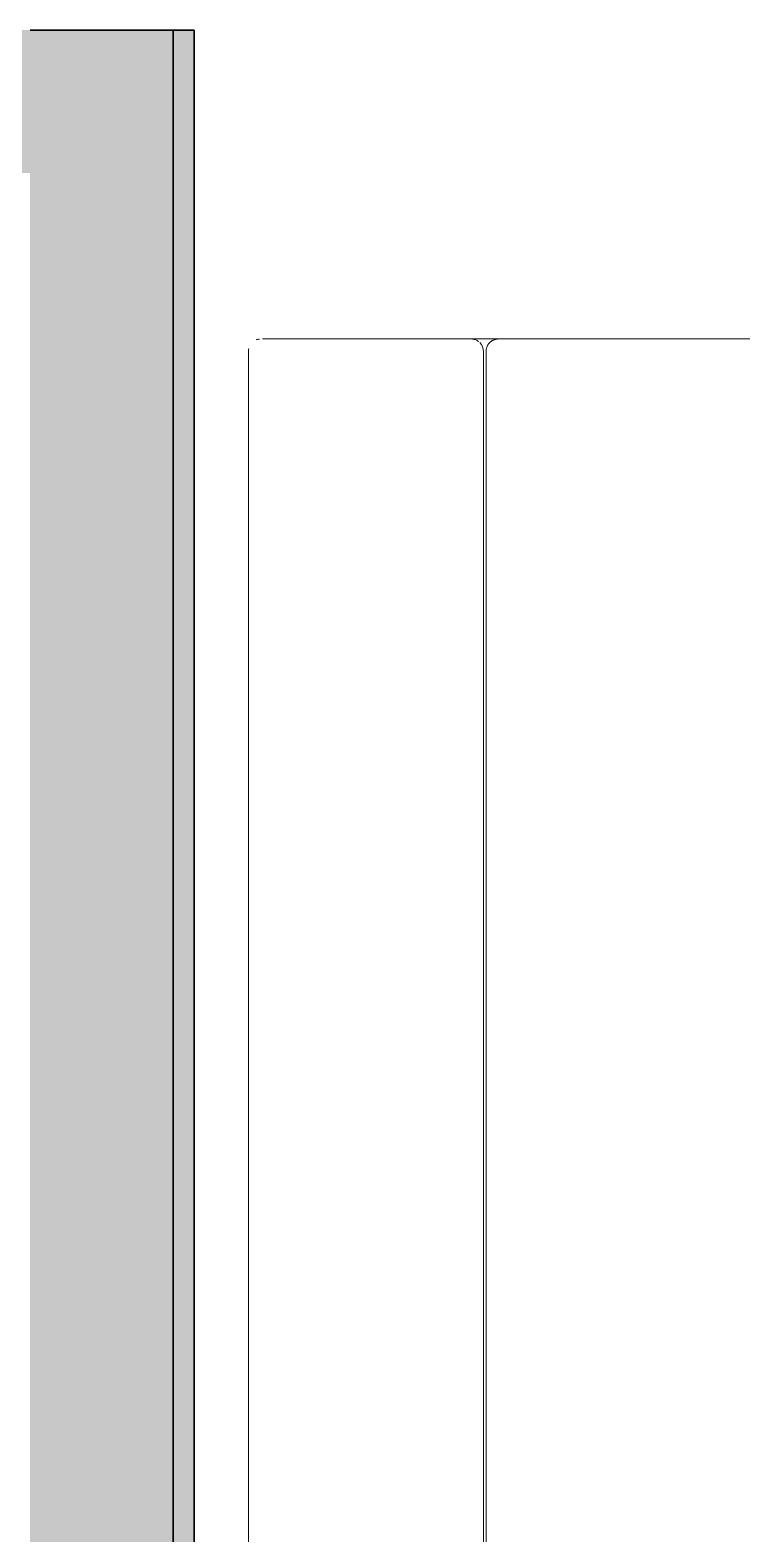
# Model space of a CAD drawing. Header units: millimetres. Extents: x 155927 to 295199, y -4084 to 97293.
# Drawn here: x 225449 to 225956, y 12535 to 13608 of the extents above; entities that cross this region are included whole.
import ezdxf

# ---------------------------------------------------------------- set-up
doc = ezdxf.new("R2010")
doc.units = ezdxf.units.MM
doc.header["$MEASUREMENT"] = 0
for name, color, linetype, lineweight in [('A-WALL-PATT', 7, 'CONTINUOUS', 9), ('I-FURN', 8, 'CONTINUOUS', 9), ('I-WALL', 7, 'CONTINUOUS', 9)]:
    doc.layers.add(name, color=color, linetype=linetype, lineweight=lineweight)

msp = doc.modelspace()

# ---------------------------------------------------------------- hatches: boundary and pattern name
at = {"layer": 'A-WALL-PATT'}
h = msp.add_hatch(color=256, dxfattribs=at)
h.paths.add_polyline_path([(224975.1, 13505.6), (225448.8, 13505.6), (225448.8, 13607.6), (223954.3, 13607.6), (223954.3, 13505.6)], flags=0)
h.paths.add_polyline_path([(221278.3, 13505.6), (222944.3, 13505.6), (222944.3, 13607.6), (221278.3, 13607.6)], flags=0)
h.paths.add_polyline_path([(220268.3, 13505.6), (220268.3, 13607.6), (220150.8, 13607.6), (220150.8, 13505.6), (220172.3, 13505.6)], flags=0)
for points in [[(225448.8, 9850.1), (225550.8, 9850.1), (225550.8, 13607.6), (225448.8, 13607.6), (225448.8, 10561.6)], [(225550.8, 9369.6), (225565.8, 9369.6), (225565.8, 13607.6), (225550.8, 13607.6), (225550.8, 9692.7)]]:
    msp.add_hatch(color=256, dxfattribs=at).paths.add_polyline_path(points, flags=0)

# ---------------------------------------------------------------- linework, layer by layer
at = {"layer": 'I-FURN'}
for p, q in [((225610.2, 13386.8), (225610.5, 13386.9)), ((225610.5, 13386.9), (225610.9, 13387)), ((225610.9, 13387), (225611.2, 13387.1)), ((225611.2, 13387.1), (225611.6, 13387.2)), ((225611.6, 13387.2), (225611.9, 13387.3)), ((225611.9, 13387.3), (225612.3, 13387.3)), ((225614.4, 13387.4), (225894.4, 13387.4)), ((225661.5, 13387.4), (225614.4, 13387.4)), ((225783.7, 13387.4), (225763.1, 13387.4)), ((225774.1, 13380.5), (225774.2, 13380.9)), ((225774.2, 13380.9), (225774.3, 13381.2)), ((225774.3, 13381.2), (225774.4, 13381.6)), ((225774.4, 13381.6), (225774.6, 13381.9)), ((225774.6, 13381.9), (225774.7, 13382.2)), ((225774.7, 13382.2), (225774.9, 13382.6)), ((225774.9, 13382.6), (225775, 13382.9)), ((225775, 13382.9), (225775.2, 13383.2)), ((225775.2, 13383.2), (225775.4, 13383.5)), ((225775.4, 13383.5), (225775.6, 13383.8)), ((225775.6, 13383.8), (225775.9, 13384.1)), ((225775.9, 13384.1), (225776.1, 13384.3)), ((225776.1, 13384.3), (225776.3, 13384.6)), ((225776.3, 13384.6), (225776.6, 13384.9)), ((225776.6, 13384.9), (225776.8, 13385.1)), ((225776.8, 13385.1), (225777.1, 13385.3)), ((225777.1, 13385.3), (225777.4, 13385.6)), ((225777.4, 13385.6), (225777.7, 13385.8)), ((225777.7, 13385.8), (225778, 13386)), ((225778, 13386), (225778.3, 13386.2)), ((225778.3, 13386.2), (225778.6, 13386.3)), ((225778.6, 13386.3), (225778.9, 13386.5)), ((225778.9, 13386.5), (225779.3, 13386.7)), ((225779.3, 13386.7), (225779.6, 13386.8)), ((225779.6, 13386.8), (225779.9, 13386.9)), ((225779.9, 13386.9), (225780.3, 13387)), ((225780.3, 13387), (225780.6, 13387.1)), ((225780.6, 13387.1), (225781, 13387.2)), ((225781, 13387.2), (225781.3, 13387.3)), ((225781.3, 13387.3), (225781.7, 13387.3)), ((225781.7, 13387.3), (225782, 13387.4)), ((225782, 13387.4), (225782.4, 13387.4)), ((225782.4, 13387.4), (225782.8, 13387.4)), ((225782.8, 13387.4), (225782.9, 13387.4)), ((225894.4, 13387.4), (226295.6, 13387.4)), ((225604.4, 13378.4), (225604.5, 13378.8)), ((225604.4, 13378.4), (225604.4, 11996.4)), ((225604.5, 13379.5), (225604.6, 13379.8)), ((225604.5, 13379.1), (225604.5, 13379.5)), ((225604.5, 13378.8), (225604.5, 13379.1)), ((225604.6, 13380.2), (225604.7, 13380.5)), ((225604.6, 13379.8), (225604.6, 13380.2)), ((225772.1, 13378.4), (225772.1, 11996.4)), ((225773.9, 13379.5), (225774, 13379.8)), ((225773.9, 13379.1), (225773.9, 13379.5)), ((225773.9, 13378.8), (225773.9, 13379.1)), ((225773.9, 13378.4), (225773.9, 13378.8)), ((225773.9, 13378.4), (225773.9, 11996.4)), ((225774, 13380.2), (225774.1, 13380.5)), ((225774, 13379.8), (225774, 13380.2))]:
    msp.add_line(p, q, dxfattribs=at)
for start_param, end_param in [(6.021389, 6.283185), (5.75959, 6.021389), (5.624541, 5.759589), (4.712395, 5.497789)]:
    msp.add_ellipse((225763.1, 13378.4), major_axis=(0, 9), ratio=0.996437, start_param=start_param, end_param=end_param, dxfattribs=at)
at = {"layer": 'I-WALL', "lineweight": 30}
for p, q in [((225550.8, 13607.6), (225448.8, 13607.6)), ((225550.8, 9850.1), (225550.8, 13607.6)), ((225565.8, 13607.6), (225550.8, 13607.6)), ((225550.8, 13607.6), (225550.8, 9369.6)), ((225565.8, 9865.1), (225565.8, 13607.6))]:
    msp.add_line(p, q, dxfattribs=at)

doc.saveas('drawing.dxf')
